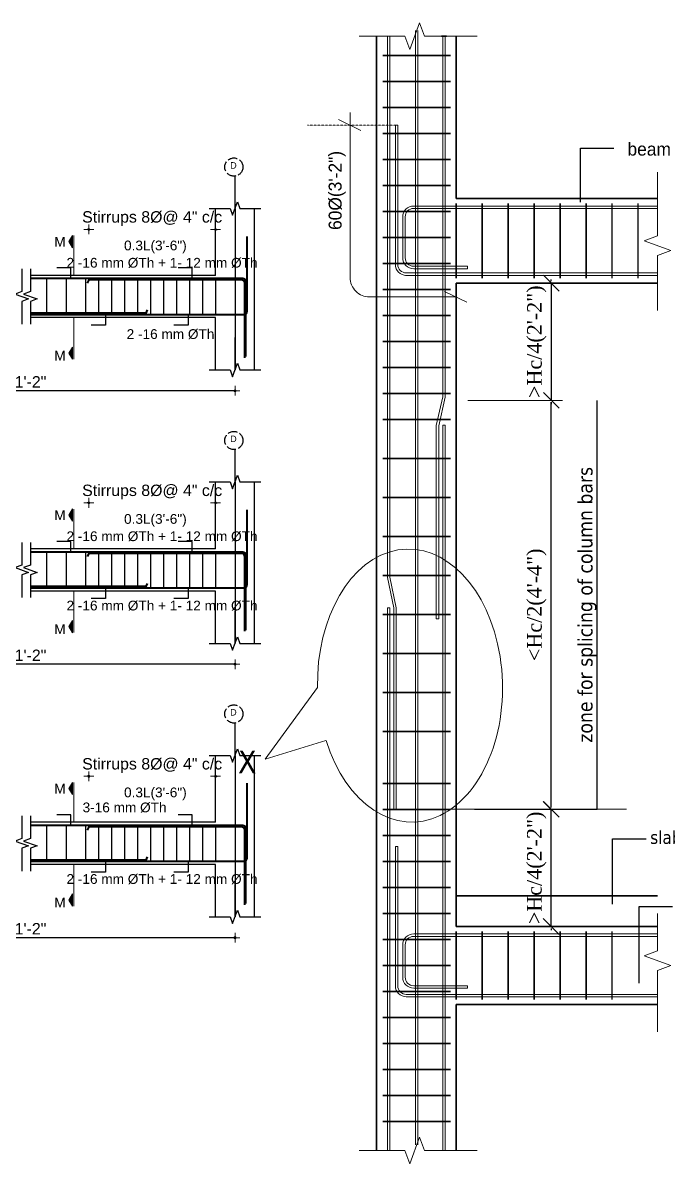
# Model space of a CAD drawing. Header units: inches. Extents: x 149715 to 156550, y -16726 to -14386.
# Drawn here: x 155247 to 155644, y -15781 to -15081 of the extents above; entities that cross this region are included whole.
import ezdxf

# ---------------------------------------------------------------- set-up
doc = ezdxf.new("R2010")
doc.units = ezdxf.units.IN
doc.header["$LTSCALE"] = 0.5
doc.header["$MEASUREMENT"] = 0
doc.header["$PDMODE"] = 66
doc.linetypes.add('ACAD_ISO02W100', pattern=[15, 12, -3])
doc.linetypes.add('HIDDEN', pattern=[0.375, 0.25, -0.125])
for name, color, linetype, lineweight in [('BAR', 5, 'Continuous', 40), ('colfill', 21, 'Continuous', 0), ('DIM', 4, 'Continuous', 5), ('dimension', 100, 'Continuous', 13), ('hatch', 9, 'Continuous', 5), ('HATCH1', 4, 'ACAD_ISO02W100', 13), ('STIRRUPS', 14, 'Continuous', 18), ('TEXT', 220, 'Continuous', 9), ('TRENCH', 1, 'Continuous', 35), ('wall', 1, 'Continuous', 40)]:
    doc.layers.add(name, color=color, linetype=linetype, lineweight=lineweight)
doc.layers.add('STIRRUP', color=10, linetype='Continuous')
doc.styles.add('1.8', font='times.ttf', dxfattribs={"width": 0.8, "height": 6})
doc.styles.add('style1', font='arial.ttf', dxfattribs={"height": 7})
doc.styles.add('TAHOMA', font='tahoma.ttf', dxfattribs={"height": 9})
doc.styles.add('Text', font='GOTHIC.TTF', dxfattribs={"height": 6})
doc.styles.add('times new roman', font='times.ttf', dxfattribs={"height": 9})
doc.dimstyles.new('1.4', dxfattribs={"dimscale": 0, "dimtxt": 6, "dimasz": 0.5, "dimexe": 2, "dimexo": 9, "dimgap": 2, "dimtad": 1, "dimdec": 0, "dimlfac": 0.5, "dimzin": 3, "dimdsep": 46, "dimlunit": 4, "dimtxsty": '1.8', "dimblk": 'DIM', "dimcen": 3, "dimdle": 3, "dimse1": 1, "dimse2": 1, "dimclrd": 256, "dimclre": 256, "dimclrt": 7, "dimadec": 1, "dimazin": 2, "dimtfac": 1, "dimtdec": 0, "dimtix": 1, "dimtofl": 0, "dimtmove": 2, "dimatfit": 3, "dimldrblk": 'ARW', "dimfxl": 2, "dimfrac": 2, "dimtolj": 2, "dimtzin": 0, "dimarcsym": 0})
doc.dimstyles.new('ARROW', dxfattribs={"dimscale": 96, "dimtxt": 9, "dimasz": 0.125, "dimexe": 0.078125, "dimexo": 0.09375, "dimgap": 0.03125, "dimtad": 1, "dimdec": 0, "dimzin": 3, "dimdsep": 46, "dimlunit": 4, "dimtxsty": 'TAHOMA', "dimcen": 0.09375, "dimclrd": 256, "dimclre": 256, "dimclrt": 256, "dimadec": 0, "dimazin": 0, "dimtfac": 1, "dimtdec": 0, "dimtmove": 0, "dimatfit": 3, "dimfxl": 1, "dimfrac": 2, "dimtolj": 1, "dimtzin": 0, "dimarcsym": 0})
doc.dimstyles.new("gan2'", dxfattribs={"dimscale": 96, "dimtxt": 0.09375, "dimasz": 0.012, "dimexe": 0.09375, "dimexo": 0.15625, "dimgap": 0.03, "dimtad": 1, "dimdec": 1, "dimlfac": 0.25, "dimzin": 3, "dimdsep": 46, "dimlunit": 4, "dimtxsty": 'times new roman', "dimblk": 'gg', "dimcen": 0.09375, "dimdle": 0.09375, "dimse1": 1, "dimse2": 1, "dimclre": 34, "dimadec": 0, "dimazin": 0, "dimtfac": 1, "dimtdec": 1, "dimtix": 1, "dimtmove": 0, "dimatfit": 3, "dimfxl": 1, "dimfrac": 2, "dimtolj": 1, "dimtzin": 1, "dimarcsym": 0})

# ---------------------------------------------------------------- blocks, each defined once
blk = doc.blocks.new('gg')
at = {"layer": 'DIM'}
for p, q in [((-4.24, -4.24), (4.24, 4.24)), ((0, 6), (0, -6))]:
    blk.add_line(p, q, dxfattribs=at)
blk = doc.blocks.new('*D68')
at = {"layer": 'Defpoints', "color": 0, "lineweight": -3, "transparency": 16777216}
for p in [(78090.58, 75599.17), (78090.58, 75527), (78128.79, 75527)]:
    blk.add_point(p, dxfattribs=at)
at = {"layer": 'DIM', "color": 0, "lineweight": -2, "transparency": 16777216}
for p, q in [((78128.79, 75600.32), (78128.79, 75601.47)), ((78128.79, 75599.17), (78128.79, 75527)), ((78128.79, 75525.85), (78128.79, 75524.7))]:
    blk.add_line(p, q, dxfattribs=at)
at = {"layer": 'DIM', "color": 0, "lineweight": -2, "transparency": 16777216, "xscale": 1.152, "yscale": 1.152, "zscale": 1.152}
for p, rotation in [((78128.79, 75599.17), 270), ((78128.79, 75527), 90)]:
    blk.add_blockref('gg', p, dxfattribs=dict(at, rotation=rotation))
at = {"layer": 'DIM', "color": 0, "transparency": 16777216, "insert": (78119.87, 75563.08), "char_height": 9, "attachment_point": 5, "rotation": 90, "style": 'times new roman'}
blk.add_mtext('\\A1;>Hc/4(2\'-2")', dxfattribs=at)
blk = doc.blocks.new('*D69')
at = {"layer": 'Defpoints', "color": 0, "lineweight": -3, "transparency": 16777216}
for p in [(78053.04, 75275.33), (78128.73, 75275.33), (78090.58, 75203.17)]:
    blk.add_point(p, dxfattribs=at)
at = {"layer": 'DIM', "color": 0, "lineweight": -2, "transparency": 16777216}
for p, q in [((78128.73, 75276.48), (78128.73, 75277.64)), ((78128.73, 75203.17), (78128.73, 75275.33)), ((78128.73, 75202.01), (78128.73, 75200.86))]:
    blk.add_line(p, q, dxfattribs=at)
at = {"layer": 'DIM', "color": 0, "lineweight": -2, "transparency": 16777216, "xscale": 1.152, "yscale": 1.152, "zscale": 1.152}
for p, rotation in [((78128.73, 75275.33), 270), ((78128.73, 75203.17), 90)]:
    blk.add_blockref('gg', p, dxfattribs=dict(at, rotation=rotation))
at = {"layer": 'DIM', "color": 0, "transparency": 16777216, "insert": (78119.82, 75239.25), "char_height": 9, "attachment_point": 5, "rotation": 90, "style": 'times new roman'}
blk.add_mtext('\\A1;>Hc/4(2\'-2")', dxfattribs=at)
blk = doc.blocks.new('*D70')
at = {"layer": 'Defpoints', "color": 0, "lineweight": -3, "transparency": 16777216}
for p in [(78128.79, 75527), (78128.79, 75527), (78053.04, 75275.33)]:
    blk.add_point(p, dxfattribs=at)
at = {"layer": 'DIM', "color": 0, "lineweight": -2, "transparency": 16777216}
blk.add_line((78128.79, 75276.48), (78128.79, 75525.85), dxfattribs=at)
at = {"layer": 'DIM', "color": 0, "lineweight": -2, "transparency": 16777216, "xscale": 1.152, "yscale": 1.152, "zscale": 1.152}
for p, rotation in [((78128.79, 75527), 90), ((78128.79, 75275.33), 270)]:
    blk.add_blockref('gg', p, dxfattribs=dict(at, rotation=rotation))
at = {"layer": 'DIM', "color": 0, "transparency": 16777216, "insert": (78119.87, 75401.17), "char_height": 9, "attachment_point": 5, "rotation": 90, "style": 'times new roman'}
blk.add_mtext('\\A1;<Hc/2(4\'-4")', dxfattribs=at)
blk = doc.blocks.new('*D71')
at = {"layer": 'Defpoints', "color": 0, "lineweight": -3, "transparency": 16777216}
for p in [(78156.98, 75527), (78156.98, 75527), (78081.24, 75275.33)]:
    blk.add_point(p, dxfattribs=at)
at = {"layer": 'DIM', "color": 0, "lineweight": -2, "transparency": 16777216}
for p, q in [((78156.73, 75527), (78156.9, 75527)), ((78156.98, 75275.46), (78156.98, 75526.88)), ((78081.49, 75275.33), (78157.06, 75275.33))]:
    blk.add_line(p, q, dxfattribs=at)
at = {"layer": 'DIM', "color": 0, "lineweight": -3, "transparency": 16777216}
for points in [[(78156.96, 75526.88), (78157, 75526.88), (78156.98, 75527)], [(78156.96, 75275.46), (78157, 75275.46), (78156.98, 75275.33)]]:
    blk.add_solid(points, dxfattribs=at)
at = {"layer": 'DIM', "color": 7, "transparency": 16777216, "insert": (78150.94, 75401.17), "char_height": 9, "attachment_point": 5, "rotation": 90, "style": 'TAHOMA'}
blk.add_mtext('\\A1;zone for splicing of column bars', dxfattribs=at)
blk = doc.blocks.new('DIM')
at = {"layer": 'dimension'}
h = blk.add_hatch(color=256, dxfattribs=at)
h.paths.add_polyline_path([(0, 1.3), (0, 0), (1.3, 0, 0.414214)])
h.paths.add_polyline_path([(1.3, 0), (0, 0), (0, -1.3, 0.414214)])
h.paths.add_polyline_path([(0, 0), (-1.3, 0, 0.414214), (0, -1.3)])
h.paths.add_polyline_path([(0, 1.3, 0.414214), (-1.3, 0), (0, 0)])
for p, q in [((-6, 0), (6, 0)), ((0, 6), (0, -6))]:
    blk.add_line(p, q, dxfattribs=at)
blk.add_circle((0, 0), 1.28, dxfattribs=at)
blk = doc.blocks.new('*D800')
at = {"layer": 'Defpoints', "color": 0, "ltscale": 10, "transparency": 16777216}
for p in [(155287.52, -15544.56), (155287.52, -15561.11), (155365.52, -15556.54)]:
    blk.add_point(p, dxfattribs=at)
at = {"layer": 'dimension', "lineweight": -2, "ltscale": 10, "transparency": 16777216}
for p, q in [((155287.02, -15544.56), (155286.52, -15544.56)), ((155366.02, -15544.56), (155366.52, -15544.56))]:
    blk.add_line(p, q, dxfattribs=at)
at = {"layer": 'dimension', "lineweight": -2, "ltscale": 10, "transparency": 16777216, "xscale": 0.5, "yscale": 0.5, "zscale": 0.5}
blk.add_blockref('DIM', (155287.52, -15544.56), dxfattribs=at)
at = {"layer": 'dimension', "lineweight": -2, "ltscale": 10, "transparency": 16777216, "xscale": 0.5, "yscale": 0.5, "zscale": 0.5, "rotation": 180}
blk.add_blockref('DIM', (155365.52, -15544.56), dxfattribs=at)
at = {"layer": 'dimension', "color": 7, "ltscale": 10, "transparency": 16777216, "insert": (155326.52, -15537.91), "char_height": 7, "attachment_point": 5, "style": 'style1'}
blk.add_mtext('\\A2;Stirrups 8%%C@ 4" c/c', dxfattribs=at)
blk = doc.blocks.new('ARW')
at = {"layer": 'dimension'}
blk.add_lwpolyline([(10, 0, 0, 6, 0), (0, 0, 0, 0, 0), (10, 0, 0, 0, 0)], format="xyseb", dxfattribs=at)
blk = doc.blocks.new('*D801')
at = {"layer": 'Defpoints', "color": 0, "ltscale": 10, "transparency": 16777216}
for p in [(155120.3, -15629.35), (155377.52, -15631.06), (155120.3, -15643.87)]:
    blk.add_point(p, dxfattribs=at)
at = {"layer": 'dimension', "lineweight": -2, "ltscale": 10, "transparency": 16777216}
blk.add_line((155377.02, -15643.87), (155120.8, -15643.87), dxfattribs=at)
at = {"layer": 'dimension', "lineweight": -2, "ltscale": 10, "transparency": 16777216, "xscale": 0.5, "yscale": 0.5, "zscale": 0.5, "rotation": 180}
blk.add_blockref('DIM', (155120.3, -15643.87), dxfattribs=at)
at = {"layer": 'dimension', "lineweight": -2, "ltscale": 10, "transparency": 16777216, "xscale": 0.5, "yscale": 0.5, "zscale": 0.5}
blk.add_blockref('DIM', (155377.52, -15643.87), dxfattribs=at)
at = {"layer": 'dimension', "color": 7, "ltscale": 10, "transparency": 16777216, "insert": (155248.91, -15638.36), "char_height": 7, "attachment_point": 5, "style": 'style1'}
blk.add_mtext('\\A2;11\'-2"', dxfattribs=at)
blk = doc.blocks.new('*D810')
at = {"layer": 'Defpoints', "color": 0, "ltscale": 10, "transparency": 16777216}
for p in [(155287.52, -15376.27), (155287.52, -15392.81), (155365.52, -15388.25)]:
    blk.add_point(p, dxfattribs=at)
at = {"layer": 'dimension', "lineweight": -2, "ltscale": 10, "transparency": 16777216}
for p, q in [((155287.02, -15376.27), (155286.52, -15376.27)), ((155366.02, -15376.27), (155366.52, -15376.27))]:
    blk.add_line(p, q, dxfattribs=at)
at = {"layer": 'dimension', "lineweight": -2, "ltscale": 10, "transparency": 16777216, "xscale": 0.5, "yscale": 0.5, "zscale": 0.5}
blk.add_blockref('DIM', (155287.52, -15376.27), dxfattribs=at)
at = {"layer": 'dimension', "lineweight": -2, "ltscale": 10, "transparency": 16777216, "xscale": 0.5, "yscale": 0.5, "zscale": 0.5, "rotation": 180}
blk.add_blockref('DIM', (155365.52, -15376.27), dxfattribs=at)
at = {"layer": 'dimension', "color": 7, "ltscale": 10, "transparency": 16777216, "insert": (155326.52, -15369.61), "char_height": 7, "attachment_point": 5, "style": 'style1'}
blk.add_mtext('\\A2;Stirrups 8%%C@ 4" c/c', dxfattribs=at)
blk = doc.blocks.new('*D793')
at = {"layer": 'Defpoints', "color": 0, "ltscale": 10, "transparency": 16777216}
for p in [(155120.3, -15461.06), (155377.52, -15462.77), (155120.3, -15475.58)]:
    blk.add_point(p, dxfattribs=at)
at = {"layer": 'dimension', "lineweight": -2, "ltscale": 10, "transparency": 16777216}
blk.add_line((155377.02, -15475.58), (155120.8, -15475.58), dxfattribs=at)
at = {"layer": 'dimension', "lineweight": -2, "ltscale": 10, "transparency": 16777216, "xscale": 0.5, "yscale": 0.5, "zscale": 0.5, "rotation": 180}
blk.add_blockref('DIM', (155120.3, -15475.58), dxfattribs=at)
at = {"layer": 'dimension', "lineweight": -2, "ltscale": 10, "transparency": 16777216, "xscale": 0.5, "yscale": 0.5, "zscale": 0.5}
blk.add_blockref('DIM', (155377.52, -15475.58), dxfattribs=at)
at = {"layer": 'dimension', "color": 7, "ltscale": 10, "transparency": 16777216, "insert": (155248.91, -15470.07), "char_height": 7, "attachment_point": 5, "style": 'style1'}
blk.add_mtext('\\A2;11\'-2"', dxfattribs=at)
blk = doc.blocks.new('*D823')
at = {"layer": 'Defpoints', "color": 0, "ltscale": 10, "transparency": 16777216}
for p in [(155287.52, -15207.98), (155287.52, -15224.52), (155365.52, -15219.96)]:
    blk.add_point(p, dxfattribs=at)
at = {"layer": 'dimension', "lineweight": -2, "ltscale": 10, "transparency": 16777216}
for p, q in [((155287.02, -15207.98), (155286.52, -15207.98)), ((155366.02, -15207.98), (155366.52, -15207.98))]:
    blk.add_line(p, q, dxfattribs=at)
at = {"layer": 'dimension', "lineweight": -2, "ltscale": 10, "transparency": 16777216, "xscale": 0.5, "yscale": 0.5, "zscale": 0.5}
blk.add_blockref('DIM', (155287.52, -15207.98), dxfattribs=at)
at = {"layer": 'dimension', "lineweight": -2, "ltscale": 10, "transparency": 16777216, "xscale": 0.5, "yscale": 0.5, "zscale": 0.5, "rotation": 180}
blk.add_blockref('DIM', (155365.52, -15207.98), dxfattribs=at)
at = {"layer": 'dimension', "color": 7, "ltscale": 10, "transparency": 16777216, "insert": (155326.52, -15201.32), "char_height": 7, "attachment_point": 5, "style": 'style1'}
blk.add_mtext('\\A2;Stirrups 8%%C@ 4" c/c', dxfattribs=at)
blk = doc.blocks.new('*D817')
at = {"layer": 'Defpoints', "color": 0, "ltscale": 10, "transparency": 16777216}
for p in [(155120.3, -15292.76), (155377.52, -15294.48), (155120.3, -15307.29)]:
    blk.add_point(p, dxfattribs=at)
at = {"layer": 'dimension', "lineweight": -2, "ltscale": 10, "transparency": 16777216}
blk.add_line((155377.02, -15307.29), (155120.8, -15307.29), dxfattribs=at)
at = {"layer": 'dimension', "lineweight": -2, "ltscale": 10, "transparency": 16777216, "xscale": 0.5, "yscale": 0.5, "zscale": 0.5, "rotation": 180}
blk.add_blockref('DIM', (155120.3, -15307.29), dxfattribs=at)
at = {"layer": 'dimension', "lineweight": -2, "ltscale": 10, "transparency": 16777216, "xscale": 0.5, "yscale": 0.5, "zscale": 0.5}
blk.add_blockref('DIM', (155377.52, -15307.29), dxfattribs=at)
at = {"layer": 'dimension', "color": 7, "ltscale": 10, "transparency": 16777216, "insert": (155248.91, -15301.77), "char_height": 7, "attachment_point": 5, "style": 'style1'}
blk.add_mtext('\\A2;11\'-2"', dxfattribs=at)
blk = doc.blocks.new('EWTDF')
at = {"layer": 'colfill'}
for p, q in [((78061.92, 75511.66), (78063.42, 75511.66)), ((78059.46, 75392.57), (78057.96, 75392.57))]:
    blk.add_line(p, q, dxfattribs=at)
at = {"layer": 'DIM'}
for p, q in [((77997.87, 75699.78), (78011.55, 75693.1)), ((78063.12, 75594.06), (78076.8, 75587.37)), ((78135.7, 75527), (78077.35, 75527)), ((77984.9, 75350.21), (77952.72, 75306.18)), ((77952.72, 75306.18), (77990.08, 75317.74)), ((78053.04, 75275.33), (78175.01, 75275.33))]:
    blk.add_line(p, q, dxfattribs=at)
at = {"layer": 'DIM', "linetype": 'HIDDEN'}
blk.add_line((78033.54, 75696.34), (77978.67, 75696.34), dxfattribs=at)
at = {"layer": 'DIM'}
blk.add_lwpolyline([(78004.91, 75704.18), (78004.91, 75602.62, 0.414214), (78016.91, 75590.62), (78070.17, 75590.62)], format="xyb", dxfattribs=at)
blk.add_ellipse((78041.83, 75351.48), major_axis=(-1.88, 84), ratio=0.677645, start_param=1.968998, end_param=7.853982, dxfattribs=at)
at = {"layer": 'hatch', "linetype": 'Continuous'}
for points in [[(78010.5, 75751.14), (78038.65, 75751.14), (78041.65, 75742.9), (78047.65, 75759.38), (78050.65, 75751.14), (78083.16, 75751.14)], [(78194.22, 75582.29), (78194.22, 75616.19), (78202.47, 75619.19), (78185.98, 75625.19), (78194.22, 75628.19), (78194.22, 75667.43)], [(78194.22, 75138.29), (78194.22, 75176.19), (78202.47, 75179.19), (78185.98, 75185.19), (78194.22, 75188.19), (78194.22, 75211.15)], [(78010.5, 75065.32), (78038.65, 75065.32), (78041.65, 75057.07), (78047.65, 75073.56), (78050.65, 75065.32), (78083.16, 75065.32)]]:
    blk.add_lwpolyline(points, dxfattribs=at)
at = {"layer": 'STIRRUPS', "const_width": 1}
for points in [[(78066.92, 75739.22), (78024.92, 75739.22)], [(78066.92, 75723.22), (78024.92, 75723.22)], [(78066.92, 75707.22), (78024.92, 75707.22)], [(78066.92, 75691.22), (78024.92, 75691.22)], [(78066.92, 75675.22), (78024.92, 75675.22)], [(78066.92, 75659.22), (78024.92, 75659.22)], [(78066.92, 75643.22), (78024.92, 75643.22)], [(78070.17, 75648.17), (78070.17, 75602.12)], [(78086.17, 75648.17), (78086.17, 75602.12)], [(78102.17, 75648.17), (78102.17, 75602.12)], [(78118.17, 75648.17), (78118.17, 75602.12)], [(78134.17, 75648.17), (78134.17, 75602.12)], [(78150.17, 75648.17), (78150.17, 75602.12)], [(78166.17, 75648.17), (78166.17, 75602.12)], [(78182.17, 75648.17), (78182.17, 75602.12)], [(78066.92, 75627.22), (78024.92, 75627.22)], [(78066.92, 75611.22), (78024.92, 75611.22)], [(78066.92, 75611.22), (78024.92, 75611.22)], [(78066.92, 75595.22), (78024.92, 75595.22)], [(78066.92, 75579.22), (78024.92, 75579.22)], [(78066.92, 75563.22), (78024.92, 75563.22)], [(78066.92, 75547.22), (78024.92, 75547.22)], [(78066.92, 75531.22), (78024.92, 75531.22)], [(78066.92, 75515.22), (78024.92, 75515.22)], [(78066.92, 75491.22), (78024.92, 75491.22)], [(78066.92, 75467.22), (78024.92, 75467.22)], [(78066.92, 75443.22), (78024.92, 75443.22)], [(78066.92, 75419.22), (78024.92, 75419.22)], [(78066.92, 75395.22), (78024.92, 75395.22)], [(78066.92, 75371.22), (78024.92, 75371.22)], [(78066.92, 75347.22), (78024.92, 75347.22)], [(78066.92, 75323.22), (78024.92, 75323.22)], [(78066.92, 75291.22), (78024.92, 75291.22)], [(78066.92, 75275.22), (78024.92, 75275.22)], [(78066.92, 75259.22), (78024.92, 75259.22)], [(78066.92, 75243.22), (78024.92, 75243.22)], [(78066.92, 75227.22), (78024.92, 75227.22)], [(78066.92, 75211.22), (78024.92, 75211.22)], [(78070.17, 75200.17), (78070.17, 75158.12)], [(78086.17, 75200.17), (78086.17, 75158.12)], [(78102.17, 75200.17), (78102.17, 75158.12)], [(78118.17, 75200.17), (78118.17, 75158.12)], [(78134.17, 75200.17), (78134.17, 75158.12)], [(78150.17, 75200.17), (78150.17, 75158.12)], [(78166.17, 75200.17), (78166.17, 75158.12)], [(78066.92, 75195.22), (78024.92, 75195.22)], [(78066.92, 75179.22), (78024.92, 75179.22)], [(78066.92, 75163.22), (78024.92, 75163.22)], [(78066.92, 75147.22), (78024.92, 75147.22)], [(78066.92, 75131.22), (78024.92, 75131.22)], [(78066.92, 75115.22), (78024.92, 75115.22)], [(78066.92, 75099.22), (78024.92, 75099.22)], [(78066.92, 75083.22), (78024.92, 75083.22)]]:
    blk.add_lwpolyline(points, dxfattribs=at)
at = {"layer": 'TRENCH'}
for p, q in [((78021.17, 75751.14), (78021.17, 75065.32)), ((78061.17, 75751.14), (78064.17, 75751.14)), ((78070.17, 75751.14), (78070.17, 75651.17)), ((78070.17, 75651.17), (78194.22, 75651.17)), ((78194.22, 75651.17), (78073.17, 75651.17)), ((78070.17, 75599.17), (78070.17, 75203.17)), ((78070.17, 75599.17), (78194.22, 75599.17)), ((78194.22, 75599.17), (78073.17, 75599.17)), ((78070.17, 75222.11), (78194.22, 75222.11)), ((78070.17, 75203.17), (78194.22, 75203.17)), ((78070.17, 75155.17), (78194.22, 75155.17)), ((78070.17, 75155.17), (78070.17, 75065.32)), ((78070.17, 75155.17), (78194.22, 75155.17)), ((78194.22, 75155.17), (78073.17, 75155.17))]:
    blk.add_line(p, q, dxfattribs=at)
at = {"layer": 'wall', "color": 3, "lineweight": 0}
for p, q in [((78032.79, 75610.66), (78032.79, 75696.34)), ((78034.29, 75696.34), (78032.79, 75696.34)), ((78034.29, 75610.66), (78034.29, 75696.34)), ((78194.22, 75646.61), (78044.07, 75646.61)), ((78194.22, 75645.11), (78044.07, 75645.11)), ((78037.32, 75639.86), (78037.32, 75614.77)), ((78038.82, 75639.86), (78038.82, 75614.77)), ((78044.07, 75609.52), (78077.2, 75609.52)), ((78044.07, 75608.02), (78077.2, 75608.02)), ((78077.2, 75609.52), (78077.2, 75608.02)), ((78194.22, 75605.41), (78039.09, 75605.41)), ((78194.22, 75603.91), (78039.09, 75603.91)), ((78029.42, 75399.41), (78027.92, 75399.41)), ((78032.79, 75166.66), (78032.79, 75252.34)), ((78034.29, 75252.34), (78032.79, 75252.34)), ((78034.29, 75166.66), (78034.29, 75252.34)), ((78194.22, 75198.61), (78044.07, 75198.61)), ((78194.22, 75197.11), (78044.07, 75197.11)), ((78037.32, 75191.86), (78037.32, 75171.99)), ((78038.82, 75191.86), (78038.82, 75171.99)), ((78044.07, 75166.74), (78077.2, 75166.74)), ((78077.2, 75166.74), (78077.2, 75165.24)), ((78194.22, 75161.41), (78039.54, 75161.41)), ((78194.22, 75159.91), (78039.54, 75159.91)), ((78044.07, 75165.24), (78077.2, 75165.24))]:
    blk.add_line(p, q, dxfattribs=at)
for points in [[(78045.17, 75068.8), (78045.17, 75754.63)], [(78046.67, 75068.8), (78046.67, 75754.63)], [(78027.92, 75751.14), (78027.92, 75418.06), (78031.87, 75399.25), (78031.87, 75275.33)], [(78029.42, 75751.14), (78029.42, 75418.21), (78033.37, 75399.41), (78033.37, 75275.33)], [(78061.92, 75751.14), (78061.92, 75529.19), (78057.96, 75511.56), (78057.96, 75392.57)], [(78063.42, 75751.14), (78063.42, 75529.02), (78059.46, 75511.4), (78059.46, 75392.57)], [(78061.92, 75065.32), (78061.92, 75511.66)], [(78063.42, 75065.32), (78063.42, 75511.66)], [(78027.92, 75399.41), (78027.92, 75065.32)], [(78029.42, 75399.41), (78029.42, 75065.32)]]:
    blk.add_lwpolyline(points, dxfattribs=at)
for centre, radius, start, end in [((78044.07, 75639.86), 6.75, 90, 180), ((78044.07, 75639.86), 5.25, 90, 180), ((78044.07, 75614.77), 6.75, 180, 270), ((78044.07, 75614.77), 5.25, 180, 270), ((78039.54, 75610.66), 6.75, 180, 270), ((78039.54, 75610.66), 5.25, 180, 270), ((78044.07, 75191.86), 6.75, 90, 180), ((78044.07, 75191.86), 5.25, 90, 180), ((78039.54, 75166.66), 6.75, 180, 270), ((78039.54, 75166.66), 5.25, 180, 270), ((78044.07, 75171.99), 6.75, 180, 270), ((78044.07, 75171.99), 5.25, 180, 270)]:
    blk.add_arc(centre, radius, start, end, dxfattribs=at)
at = {"layer": 'DIM', "style": 'Text'}
blk.add_text(' beam', height=8, dxfattribs=at).set_placement((78172.72, 75677.63))
blk.add_text('60%%C(3\'-2")', height=8, rotation=90, dxfattribs=at).set_placement((77999.71, 75631.86))
at = {"layer": 'TEXT', "style": 'TAHOMA'}
for s, height, p in [('X', 14, (77935.94, 75297.47)), ('slab', 8, (78189.68, 75254.02))]:
    blk.add_text(s, height=height, dxfattribs=at).set_placement(p)
at = {"layer": 'DIM'}
for base, p1, p2, text, picture, middle in [((78128.79, 75527), (78090.58, 75599.17), (78090.58, 75527), '>Hc/4(2\'-2")', '*D68', (78119.87, 75563.08)), ((78128.79, 75527), (78053.04, 75275.33), (78128.79, 75527), '<Hc/2(4\'-4")', '*D70', (78119.87, 75401.17)), ((78128.73, 75275.33), (78090.58, 75203.17), (78053.04, 75275.33), '>Hc/4(2\'-2")', '*D69', (78119.82, 75239.25))]:
    dim = blk.add_linear_dim(base=base, p1=p1, p2=p2, angle=90, text=text, dimstyle="gan2'", dxfattribs=at)
    dim.commit()
    dim.dimension.update_dxf_attribs({"geometry": picture, "text_midpoint": middle})
dim = blk.add_linear_dim(base=(78156.98, 75527), p1=(78081.24, 75275.33), p2=(78156.98, 75527), angle=90, text='zone for splicing of column bars', dimstyle='ARROW', override={"dimscale": 1, "dimtmove": 1}, dxfattribs=at)
dim.commit()
dim.dimension.update_dxf_attribs({"geometry": '*D71', "text_midpoint": (78150.94, 75401.17)})
for points in [[(78146.69, 75648.92), (78146.69, 75682.17), (78167.27, 75682.17)], [(78166.52, 75216.85), (78166.52, 75257.11), (78187.1, 75257.11)], [(78182.87, 75168.26), (78182.87, 75215.49), (78203.45, 75215.49)]]:
    blk.add_leader(points, dimstyle='ARROW', override={"dimscale": 1, "dimgap": 0.03125, "dimtad": 0}, dxfattribs=at)

msp = doc.modelspace()

# ---------------------------------------------------------------- hatches: boundary and pattern name
at = {"layer": 'TEXT', "ltscale": 10}
for points in [[(155277.53, -15211.74), (155277.53, -15219.24), (155275.22, -15215.49)], [(155277.53, -15287.88), (155277.53, -15280.37), (155275.22, -15284.13)], [(155277.53, -15380.03), (155277.53, -15387.53), (155275.22, -15383.78)], [(155277.53, -15456.17), (155277.53, -15448.67), (155275.22, -15452.42)], [(155277.53, -15548.32), (155277.53, -15555.82), (155275.22, -15552.07)], [(155277.53, -15624.46), (155277.53, -15616.96), (155275.22, -15620.71)]]:
    msp.add_hatch(color=256, dxfattribs=at).paths.add_polyline_path(points)

# ---------------------------------------------------------------- linework, layer by layer
for p, q in [((155377.52, -15195.12), (155377.52, -15175.17)), ((155377.52, -15195.12), (155377.52, -15294.48)), ((155377.52, -15294.48), (155377.52, -15274.52)), ((155377.52, -15363.41), (155377.52, -15343.46)), ((155377.52, -15363.41), (155377.52, -15462.77)), ((155377.52, -15462.77), (155377.52, -15442.82)), ((155377.52, -15531.7), (155377.52, -15511.75)), ((155377.52, -15531.7), (155377.52, -15631.06)), ((155377.52, -15631.06), (155377.52, -15611.11))]:
    msp.add_line(p, q)
at = {"ltscale": 10}
for p, q in [((155365.52, -15236.28), (155365.52, -15195.12)), ((155389.52, -15262.28), (155389.52, -15195.12)), ((155365.52, -15236.28), (155251.52, -15236.28)), ((155365.52, -15262.28), (155251.52, -15262.28)), ((155365.52, -15294.48), (155365.52, -15262.28)), ((155389.52, -15294.48), (155389.52, -15262.28)), ((155365.52, -15404.58), (155365.52, -15363.41)), ((155389.52, -15430.58), (155389.52, -15363.41)), ((155365.52, -15404.58), (155251.52, -15404.58)), ((155365.52, -15430.58), (155251.52, -15430.58)), ((155365.52, -15462.77), (155365.52, -15430.58)), ((155389.52, -15462.77), (155389.52, -15430.58)), ((155365.52, -15572.87), (155365.52, -15531.7)), ((155389.52, -15598.87), (155389.52, -15531.7)), ((155365.52, -15572.87), (155251.52, -15572.87)), ((155365.52, -15598.87), (155251.52, -15598.87)), ((155365.52, -15631.06), (155365.52, -15598.87)), ((155389.52, -15631.06), (155389.52, -15598.87))]:
    msp.add_line(p, q, dxfattribs=at)
at = {"linetype": 'Continuous', "ltscale": 10}
for points in [[(155361.52, -15195.12), (155374.52, -15195.12), (155376.02, -15199.24), (155379.02, -15191), (155380.52, -15195.12), (155393.52, -15195.12)], [(155246.3, -15232.28), (155246.3, -15246.28), (155242.18, -15247.78), (155250.42, -15250.78), (155246.3, -15252.28), (155246.3, -15266.28)], [(155251.52, -15232.28), (155251.52, -15246.28), (155247.4, -15247.78), (155255.64, -15250.78), (155251.52, -15252.28), (155251.52, -15266.28)], [(155361.52, -15294.48), (155374.52, -15294.48), (155376.02, -15298.6), (155379.02, -15290.35), (155380.52, -15294.48), (155393.52, -15294.48)], [(155361.52, -15363.41), (155374.52, -15363.41), (155376.02, -15367.53), (155379.02, -15359.29), (155380.52, -15363.41), (155393.52, -15363.41)], [(155246.3, -15400.58), (155246.3, -15414.58), (155242.18, -15416.08), (155250.42, -15419.08), (155246.3, -15420.58), (155246.3, -15434.58)], [(155251.52, -15400.58), (155251.52, -15414.58), (155247.4, -15416.08), (155255.64, -15419.08), (155251.52, -15420.58), (155251.52, -15434.58)], [(155361.52, -15462.77), (155374.52, -15462.77), (155376.02, -15466.89), (155379.02, -15458.65), (155380.52, -15462.77), (155393.52, -15462.77)], [(155361.52, -15531.7), (155374.52, -15531.7), (155376.02, -15535.83), (155379.02, -15527.58), (155380.52, -15531.7), (155393.52, -15531.7)], [(155246.3, -15568.87), (155246.3, -15582.87), (155242.18, -15584.37), (155250.42, -15587.37), (155246.3, -15588.87), (155246.3, -15602.87)], [(155251.52, -15568.87), (155251.52, -15582.87), (155247.4, -15584.37), (155255.64, -15587.37), (155251.52, -15588.87), (155251.52, -15602.87)], [(155361.52, -15631.06), (155374.52, -15631.06), (155376.02, -15635.18), (155379.02, -15626.94), (155380.52, -15631.06), (155393.52, -15631.06)]]:
    msp.add_lwpolyline(points, dxfattribs=at)
at = {"layer": 'BAR', "ltscale": 10}
for points in [[(155365.52, -15260.28), (155383, -15260.28, 0.414214), (155385.02, -15258.27), (155385.02, -15212.28)], [(155384.27, -15286.28), (155384.27, -15240.3, 0.414214), (155382.25, -15238.28), (155365.52, -15238.28)], [(155383.52, -15287.03), (155383.52, -15241.05, 0.414214), (155381.5, -15239.03), (155365.52, -15239.03)], [(155365.52, -15428.58), (155383, -15428.58, 0.414214), (155385.02, -15426.56), (155385.02, -15380.58)], [(155384.27, -15454.58), (155384.27, -15408.59, 0.414214), (155382.25, -15406.58), (155365.52, -15406.58)], [(155383.52, -15455.33), (155383.52, -15409.34, 0.414214), (155381.5, -15407.33), (155365.52, -15407.33)], [(155365.52, -15596.87), (155383, -15596.87, 0.414214), (155385.02, -15594.85), (155385.02, -15548.87)], [(155384.27, -15622.87), (155384.27, -15576.89, 0.414214), (155382.25, -15574.87), (155365.52, -15574.87)], [(155383.52, -15623.62), (155383.52, -15577.64, 0.414214), (155381.5, -15575.62), (155365.52, -15575.62)]]:
    msp.add_lwpolyline(points, format="xyb", dxfattribs=at)
for points in [[(155377.52, -15238.28), (155251.52, -15238.28)], [(155377.52, -15239.03), (155287.52, -15239.03), (155286.56, -15241.03)], [(155323.47, -15257.53), (155322.52, -15259.53), (155251.52, -15259.53)], [(155251.52, -15260.28), (155377.52, -15260.28)], [(155377.52, -15406.58), (155251.52, -15406.58)], [(155377.52, -15407.33), (155287.52, -15407.33), (155286.56, -15409.33)], [(155323.47, -15425.83), (155322.52, -15427.83), (155251.52, -15427.83)], [(155251.52, -15428.58), (155377.52, -15428.58)], [(155377.52, -15574.87), (155251.52, -15574.87)], [(155377.52, -15575.62), (155287.52, -15575.62), (155286.56, -15577.62)], [(155323.47, -15594.12), (155322.52, -15596.12), (155251.52, -15596.12)], [(155251.52, -15596.87), (155377.52, -15596.87)]]:
    msp.add_lwpolyline(points, dxfattribs=at)
at = {"layer": 'dimension', "ltscale": 10}
for p, q in [((155278.38, -15236.28), (155278.38, -15211.79)), ((155278.38, -15287.83), (155278.38, -15262.28)), ((155278.38, -15404.58), (155278.38, -15380.08)), ((155278.38, -15456.12), (155278.38, -15430.58)), ((155278.38, -15572.87), (155278.38, -15548.37)), ((155278.38, -15624.41), (155278.38, -15598.87))]:
    msp.add_line(p, q, dxfattribs=at)
for points in [[(155277.53, -15219.24), (155277.53, -15211.74), (155275.22, -15215.49), (155277.53, -15219.24)], [(155277.53, -15387.53), (155277.53, -15380.03), (155275.22, -15383.78), (155277.53, -15387.53)], [(155277.53, -15555.82), (155277.53, -15548.32), (155275.22, -15552.07), (155277.53, -15555.82)]]:
    msp.add_lwpolyline(points, dxfattribs=at)
at = {"layer": 'HATCH1', "lineweight": 25}
for centre in [(155376.83, -15169.59), (155376.83, -15337.89), (155376.83, -15506.18)]:
    msp.add_circle(centre, 5.6, dxfattribs=at)
at = {"layer": 'STIRRUP'}
for p, q in [((155261.52, -15237.88), (155261.52, -15260.68)), ((155273.52, -15237.88), (155273.52, -15260.68)), ((155285.52, -15237.88), (155285.52, -15260.68)), ((155293.52, -15237.88), (155293.52, -15260.68)), ((155301.52, -15237.88), (155301.52, -15260.68)), ((155309.52, -15237.88), (155309.52, -15260.68)), ((155317.52, -15237.88), (155317.52, -15260.68)), ((155325.52, -15237.88), (155325.52, -15260.68)), ((155333.52, -15237.88), (155333.52, -15260.68)), ((155341.52, -15237.88), (155341.52, -15260.68)), ((155349.52, -15237.88), (155349.52, -15260.68)), ((155357.52, -15237.88), (155357.52, -15260.68)), ((155365.52, -15237.88), (155365.52, -15260.68)), ((155261.52, -15406.18), (155261.52, -15428.98)), ((155273.52, -15406.18), (155273.52, -15428.98)), ((155285.52, -15406.18), (155285.52, -15428.98)), ((155293.52, -15406.18), (155293.52, -15428.98)), ((155301.52, -15406.18), (155301.52, -15428.98)), ((155309.52, -15406.18), (155309.52, -15428.98)), ((155317.52, -15406.18), (155317.52, -15428.98)), ((155325.52, -15406.18), (155325.52, -15428.98)), ((155333.52, -15406.18), (155333.52, -15428.98)), ((155341.52, -15406.18), (155341.52, -15428.98)), ((155349.52, -15406.18), (155349.52, -15428.98)), ((155357.52, -15406.18), (155357.52, -15428.98)), ((155365.52, -15406.18), (155365.52, -15428.98)), ((155261.52, -15574.47), (155261.52, -15597.27)), ((155273.52, -15574.47), (155273.52, -15597.27)), ((155285.52, -15574.47), (155285.52, -15597.27)), ((155293.52, -15574.47), (155293.52, -15597.27)), ((155301.52, -15574.47), (155301.52, -15597.27)), ((155309.52, -15574.47), (155309.52, -15597.27)), ((155317.52, -15574.47), (155317.52, -15597.27)), ((155325.52, -15574.47), (155325.52, -15597.27)), ((155333.52, -15574.47), (155333.52, -15597.27)), ((155341.52, -15574.47), (155341.52, -15597.27)), ((155349.52, -15574.47), (155349.52, -15597.27)), ((155357.52, -15574.47), (155357.52, -15597.27)), ((155365.52, -15574.47), (155365.52, -15597.27))]:
    msp.add_line(p, q, dxfattribs=at)
at = {"layer": 'TEXT', "ltscale": 10}
for points in [[(155277.53, -15280.37), (155277.53, -15287.88), (155275.22, -15284.13), (155277.53, -15280.37)], [(155277.53, -15448.67), (155277.53, -15456.17), (155275.22, -15452.42), (155277.53, -15448.67)], [(155277.53, -15616.96), (155277.53, -15624.46), (155275.22, -15620.71), (155277.53, -15616.96)]]:
    msp.add_lwpolyline(points, dxfattribs=at)

# ---------------------------------------------------------------- block references
at = {"color": 0, "lineweight": -3}
msp.add_blockref('EWTDF', (77443.46, -90840.18), dxfattribs=at)

# ---------------------------------------------------------------- texts
at = {"layer": 'HATCH1', "lineweight": 25, "style": 'style1'}
for p in [(155374.52, -15170.58), (155374.52, -15338.87), (155374.52, -15507.17)]:
    msp.add_text('D', height=4, dxfattribs=at).set_placement(p)
at = {"layer": 'TEXT', "ltscale": 10, "style": 'style1'}
for s, p in [('M', (155266.26, -15218.58)), ('2 -16 mm %%CTh + 1- 12 mm %%CTh', (155273.79, -15231.5)), ('2 -16 mm %%CTh ', (155310.81, -15275.39)), ('M', (155266.26, -15288.7)), ('M', (155266.26, -15386.87)), ('2 -16 mm %%CTh + 1- 12 mm %%CTh', (155273.79, -15399.8)), ('2 -16 mm %%CTh + 1- 12 mm %%CTh', (155273.79, -15442.47)), ('M', (155266.26, -15456.99)), ('M', (155266.26, -15555.16)), ('3-16 mm %%CTh', (155283.69, -15566.69)), ('2 -16 mm %%CTh + 1- 12 mm %%CTh', (155273.79, -15610.76)), ('M', (155266.26, -15625.29))]:
    msp.add_text(s, height=6, dxfattribs=at).set_placement(p)
at = {"layer": 'TEXT', "style": 'style1'}
for p in [(155309.2, -15220.86), (155309.2, -15389.16), (155309.2, -15557.45)]:
    msp.add_text('0.3L(3\'-6")', height=6, dxfattribs=at).set_placement(p)

# ---------------------------------------------------------------- dimensions: what is measured, and where the dimension line sits
at = {"layer": 'dimension', "ltscale": 10}
for base, p1, p2, text, picture, middle in [((155287.52, -15207.98), (155365.52, -15219.96), (155287.52, -15224.52), 'Stirrups 8%%C@ 4" c/c', '*D823', (155326.52, -15201.32)), ((155120.3, -15307.29), (155377.52, -15294.48), (155120.3, -15292.76), '11\'-2"', '*D817', (155248.91, -15301.77)), ((155287.52, -15376.27), (155365.52, -15388.25), (155287.52, -15392.81), 'Stirrups 8%%C@ 4" c/c', '*D810', (155326.52, -15369.61)), ((155120.3, -15475.58), (155377.52, -15462.77), (155120.3, -15461.06), '11\'-2"', '*D793', (155248.91, -15470.07)), ((155287.52, -15544.56), (155365.52, -15556.54), (155287.52, -15561.11), 'Stirrups 8%%C@ 4" c/c', '*D800', (155326.52, -15537.91)), ((155120.3, -15643.87), (155377.52, -15631.06), (155120.3, -15629.35), '11\'-2"', '*D801', (155248.91, -15638.36))]:
    dim = msp.add_linear_dim(base=base, p1=p1, p2=p2, angle=180, text=text, dimstyle='1.4', override={"dimscale": 1, "dimtxsty": 'style1'}, dxfattribs=at)
    dim.commit()
    dim.dimension.update_dxf_attribs({"geometry": picture, "text_midpoint": middle})

# ---------------------------------------------------------------- leaders
for points in [[(155276.48, -15237.88), (155276.48, -15231.68), (155267.76, -15231.68)], [(155351.16, -15237.88), (155351.16, -15231.68), (155342.44, -15231.68)], [(155297.75, -15260.68), (155297.75, -15266.89), (155289.03, -15266.89)], [(155348.68, -15260.68), (155348.68, -15266.89), (155339.96, -15266.89)], [(155276.48, -15406.18), (155276.48, -15399.97), (155267.76, -15399.97)], [(155351.16, -15406.18), (155351.16, -15399.97), (155342.44, -15399.97)], [(155297.75, -15428.98), (155297.75, -15435.19), (155289.03, -15435.19)], [(155348.68, -15428.98), (155348.68, -15435.19), (155339.96, -15435.19)], [(155276.48, -15574.47), (155276.48, -15568.26), (155267.76, -15568.26)], [(155351.16, -15574.47), (155351.16, -15568.26), (155342.44, -15568.26)], [(155297.75, -15597.27), (155297.75, -15603.48), (155289.03, -15603.48)], [(155348.68, -15597.27), (155348.68, -15603.48), (155339.96, -15603.48)]]:
    msp.add_leader(points, dimstyle='1.4', override={"dimscale": 1, "dimtxsty": 'style1'}, dxfattribs=at)

doc.saveas('drawing.dxf')
